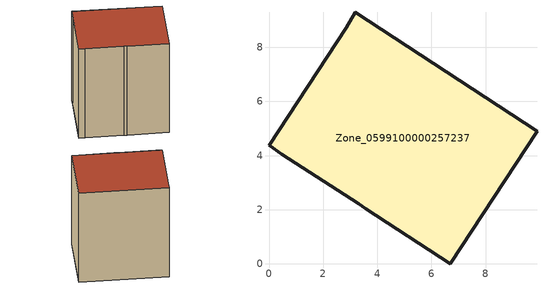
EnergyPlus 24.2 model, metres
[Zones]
Zone_0599100000257237
 floor ground (C_G): 3.57,2.04 3.32,2.22 0.48,4.05 0,4.38 2.85,8.72 3.19,9.29 9.9,4.89 6.7,0 z0
 wall outside (C_F): 0,4.38 0.48,4.05 3.32,2.22 3.57,2.04 6.7,0 9.9,4.89 3.19,9.29 2.85,8.72 0,4.38 z0:9.48
 roof outside (C_R): 0.48,4.05 3.32,2.22 3.57,2.04 6.7,0 9.9,4.89 3.19,9.29 2.85,8.72 0,4.38 z9.48
[BUILDING]
Pand.0599100000257237: North Axis=0; Terrain=City; Loads Convergence Tolerance Value=0.04; Temperature Convergence Tolerance Value=0.4; Solar Distribution=FullExterior; Maximum Number of Warmup Days=25; Minimum Number of Warmup Days=1
[Site:Location]
Rotterdam.The.Hague.AP_ZH_NLD Design_Conditions: Latitude=51.96; Longitude=4.45; Time Zone=1; Elevation=-4.5
[SITE:GROUNDTEMPERATURE:BUILDINGSURFACE]
18, 18, 18, 18, 18, 18, 18, 18, 18, 18, 18, 18
[MATERIAL] Thermal Absorptance=0.9; Solar Absorptance=0.7; Visible Absorptance=0.7
Name | Roughness | Thickness | Conductivity | Density | Specific Heat
G.TC.1946 | MediumSmooth | 0.15 | 1 | 540 | 1210
F.TC.1946 | Rough | 0.3 | 0.857143 | 1920 | 840
R.TC.1946 | MediumRough | 0.2 | 0.909091 | 1500 | 1000
[CONSTRUCTION]
C_G: G.TC.1946
C_F: F.TC.1946
C_R: R.TC.1946
[ZONE]
Zone_0599100000257237: Type=1; Multiplier=1; Ceiling Height=Autocalculate; Volume=Autocalculate; Floor Area=autocalculate; Part of Total Floor Area=Yes
[ZONEINFILTRATION:DESIGNFLOWRATE]
Infil_Zone_0599100000257237: Zone or ZoneList or Space or SpaceList=Zone_0599100000257237; Schedule=AlwaysOn; Design Flow Rate Calculation Method=Flow/Area; Flow Rate per Floor Area=0.003; Constant Term Coefficient=1; Temperature Term Coefficient=0; Velocity Term Coefficient=0; Velocity Squared Term Coefficient=0
[HVACTEMPLATE:ZONE:IDEALLOADSAIRSYSTEM]
Zone_0599100000257237: Maximum Heating Supply Air Temperature=50; Minimum Cooling Supply Air Temperature=13; Maximum Heating Supply Air Humidity Ratio=0.0156; Minimum Cooling Supply Air Humidity Ratio=0.0077; Heating Limit=NoLimit; Cooling Limit=NoLimit; Dehumidification Control Type=ConstantSensibleHeatRatio; Cooling Sensible Heat Ratio=0.7; Dehumidification Setpoint=60; Humidification Control Type=None; Humidification Setpoint=30; Outdoor Air Method=None; Outdoor Air Flow Rate per Person=0.00944; Outdoor Air Flow Rate per Zone Floor Area=0; Outdoor Air Flow Rate per Zone=0; Demand Controlled Ventilation Type=None; Outdoor Air Economizer Type=NoEconomizer; Heat Recovery Type=None; Sensible Heat Recovery Effectiveness=0.7; Latent Heat Recovery Effectiveness=0.65
[ZONECONTROL:THERMOSTAT]
ThermostatControl_Zone_0599100000257237: Zone or ZoneList=Zone_0599100000257237; Control Type Schedule=DualSetpointControlType; Control 1=Thermostat_Zone_0599100000257237; Temperature Difference Between Cutout And Setpoint=0
[THERMOSTATSETPOINT:DUALSETPOINT]
Thermostat_Zone_0599100000257237: Heating Setpoint Temperature Schedule=HeatingSetpoint_Zone_0599100000257237; Cooling Setpoint Temperature Schedule=CoolingSetpoint_Zone_0599100000257237
[SCHEDULE:COMPACT]
HeatingSetpoint_Zone_0599100000257237: Through: 12/31, For: AllDays, Until: 24:00, 21
CoolingSetpoint_Zone_0599100000257237: Through: 12/31, For: AllDays, Until: 24:00, 24
DualSetpointControlType: Through: 12/31, For: AllDays, Until: 24:00, 4
AlwaysOn: Through: 12/31, For: AllDays, Until: 24:00, 1
